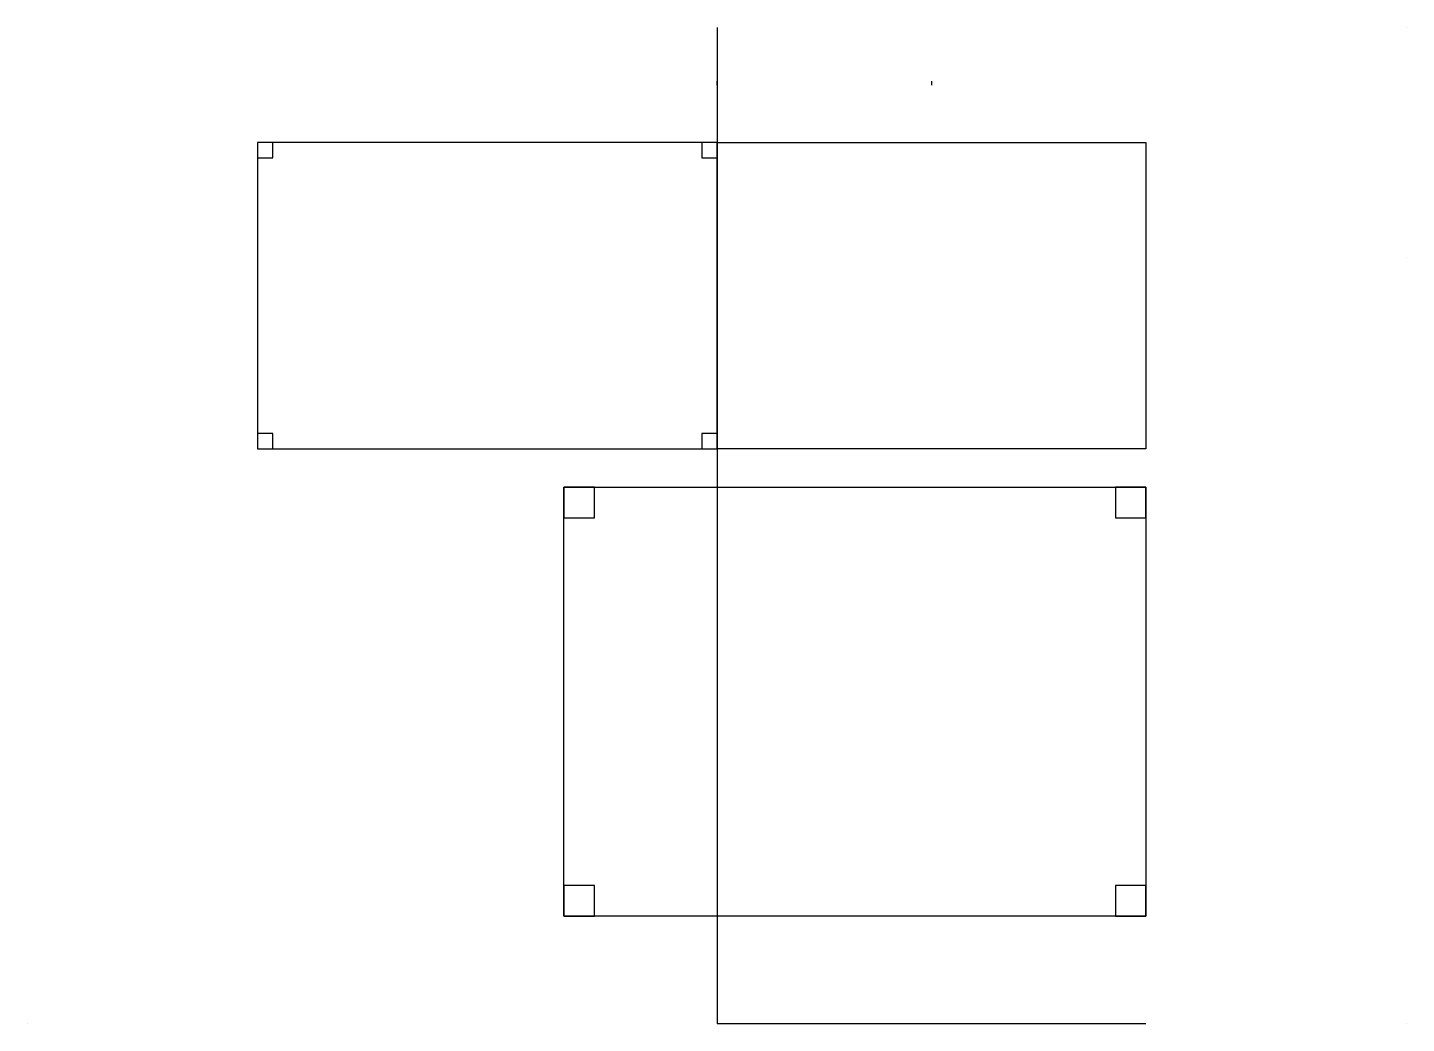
# Model space of a CAD drawing. Header units: millimetres. Extents: x 10 to 190, y 10 to 140.
import ezdxf

# ---------------------------------------------------------------- set-up
doc = ezdxf.new("R2010")
doc.units = ezdxf.units.MM

msp = doc.modelspace()

# ---------------------------------------------------------------- linework, layer by layer
for p, q in [((100, 140), (100, 10)), ((100, 140), (100, 125)), ((100, 140), (100, 133)), ((190, 140), (190, 140)), ((100, 132.5), (100, 133)), ((128, 133), (128, 132.5)), ((100, 125), (156, 125)), ((156, 125), (156, 85)), ((190, 110), (190, 110)), ((156, 85), (100, 85)), ((80, 24), (80, 80)), ((80, 80), (156, 80)), ((156, 80), (156, 24)), ((100, 24), (80, 24)), ((156, 24), (100, 24)), ((10, 10), (10, 10)), ((100, 10), (100, 10)), ((100, 10), (156, 10)), ((100, 10), (100, 10)), ((100, 10), (156, 10)), ((190, 10), (190, 10))]:
    msp.add_line(p, q)
for points in [[(100, 125), (40, 125), (40, 85), (100, 85)], [(40, 123), (42, 123), (42, 125), (40, 125)], [(98, 123), (100, 123), (100, 125), (98, 125)], [(40, 85), (42, 85), (42, 87), (40, 87)], [(98, 85), (100, 85), (100, 87), (98, 87)], [(80, 80), (80, 80), (80, 80), (80, 80)], [(80, 80), (80, 80), (80, 80), (80, 80)], [(80, 76), (84, 76), (84, 80), (80, 80)], [(152, 76), (156, 76), (156, 80), (152, 80)], [(80, 24), (84, 24), (84, 28), (80, 28)], [(152, 24), (156, 24), (156, 28), (152, 28)]]:
    msp.add_lwpolyline(points, close=True)

doc.saveas('drawing.dxf')
